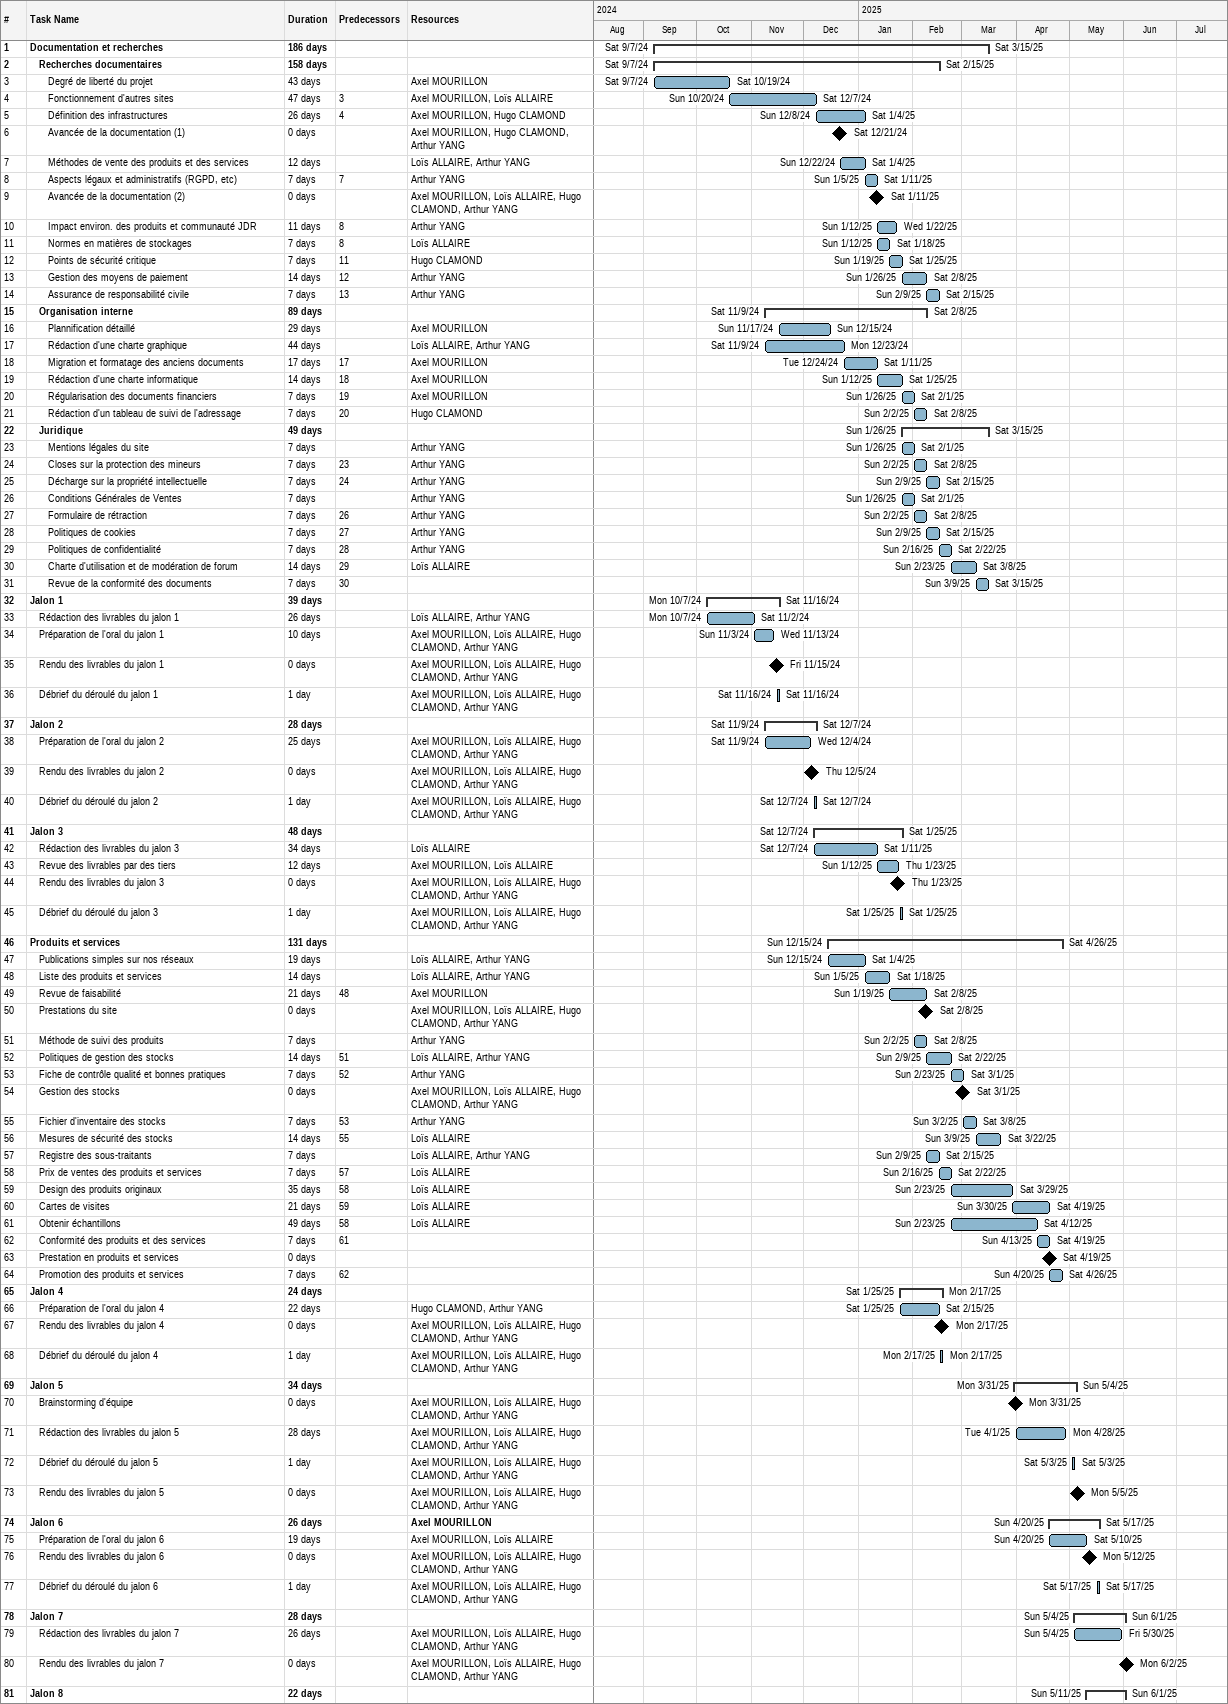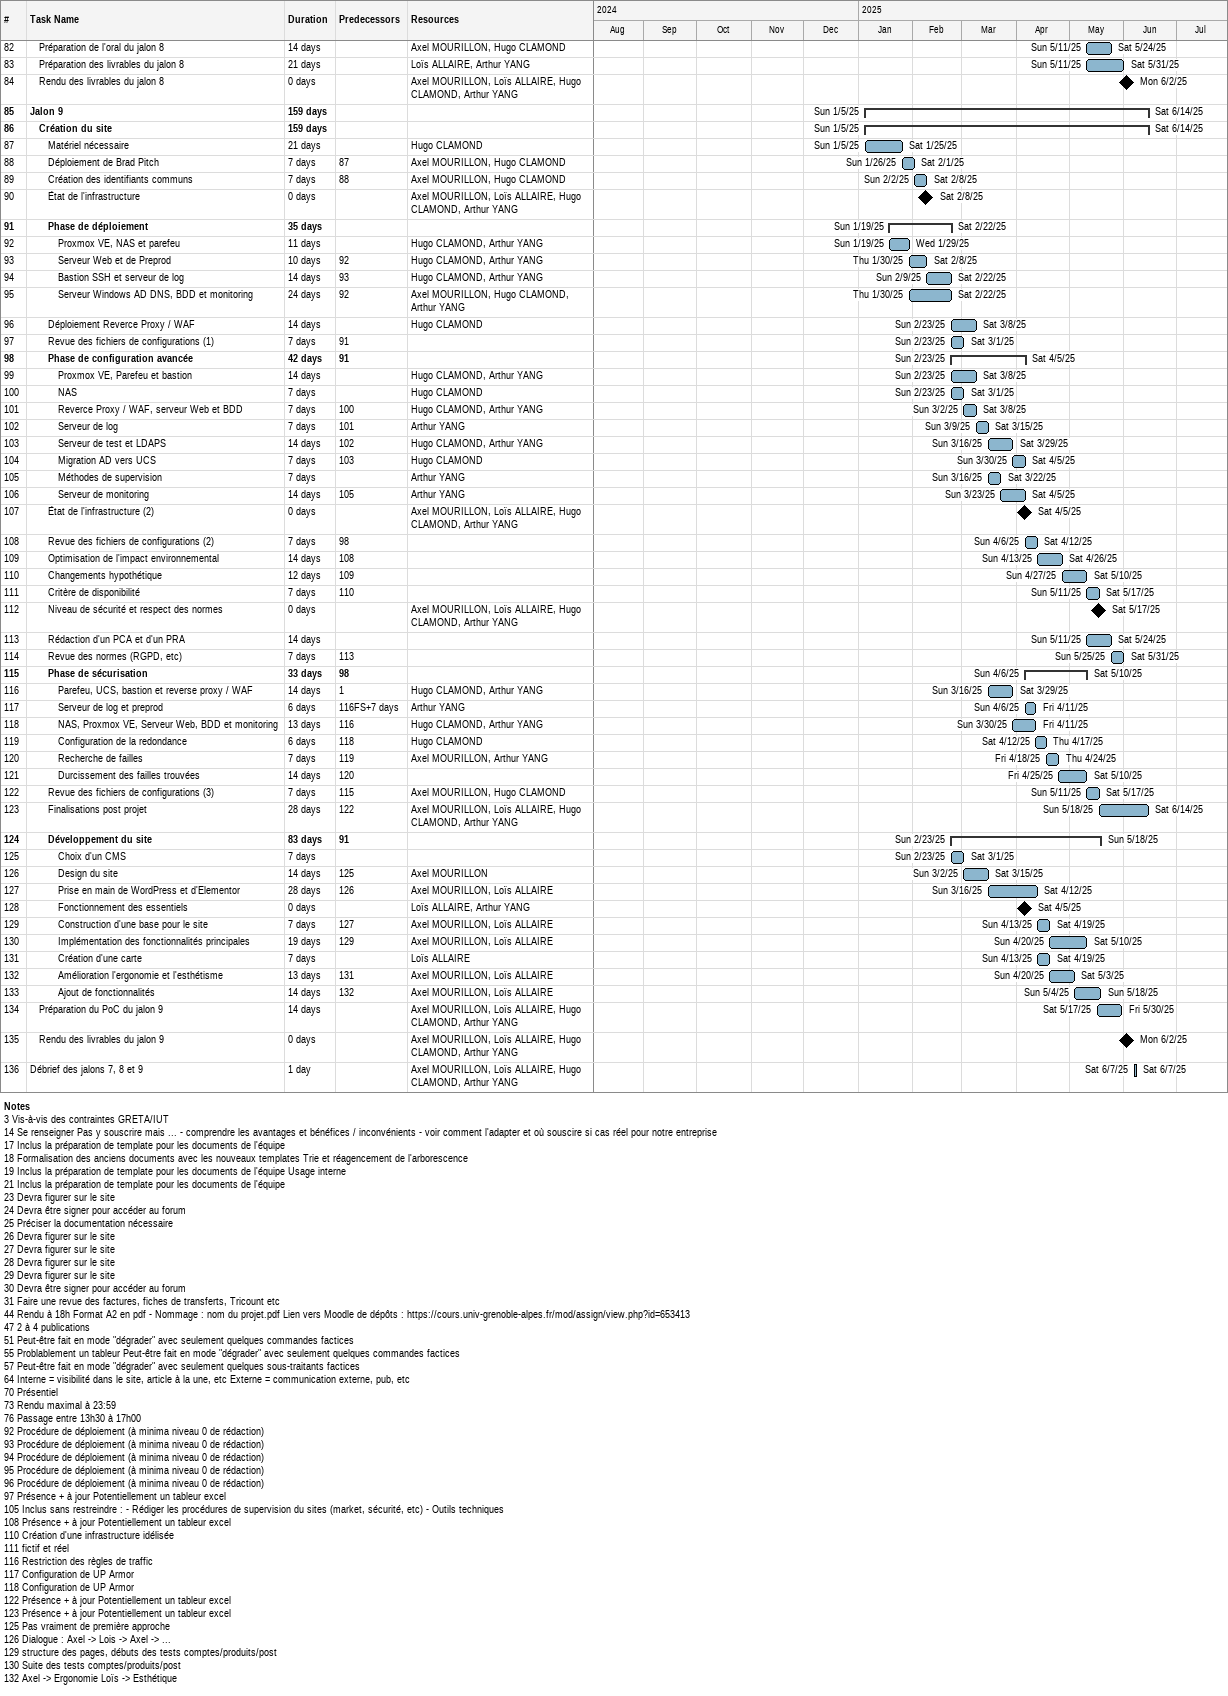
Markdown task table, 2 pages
| ID | Level | Task | Duration | Start | Finish | Predecessors | Resources |
|---|---|---|---|---|---|---|---|
| 1 | 1 | **Documentation et recherches** | 186d | 2024-09-07 | 2025-03-15 |  |  |
| 2 | 2 | **Recherches documentaires** | 158d | 2024-09-07 | 2025-02-15 |  |  |
| 3 | 3 | Degré de liberté du projet | 43d | 2024-09-07 | 2024-10-19 |  | Axel MOURILLON |
| 4 | 3 | Fonctionnement d'autres sites | 47d | 2024-10-20 | 2024-12-07 | 3 | Axel MOURILLON, Loïs ALLAIRE |
| 5 | 3 | Définition des infrastructures | 26d | 2024-12-08 | 2025-01-04 | 4 | Axel MOURILLON, Hugo CLAMOND |
| 6 | 3 | Avancée de la documentation (1) | 0d | 2024-12-21 | 2024-12-21 |  | Axel MOURILLON, Hugo CLAMOND, Arthur YANG |
| 7 | 3 | Méthodes de vente des produits et des services | 12d | 2024-12-22 | 2025-01-04 |  | Loïs ALLAIRE, Arthur YANG |
| 8 | 3 | Aspects légaux et administratifs (RGPD, etc) | 7d | 2025-01-05 | 2025-01-11 | 7 | Arthur YANG |
| 9 | 3 | Avancée de la documentation (2) | 0d | 2025-01-11 | 2025-01-11 |  | Axel MOURILLON, Loïs ALLAIRE, Hugo CLAMOND, Arthur YANG |
| 10 | 3 | Impact environ. des produits et communauté JDR | 11d | 2025-01-12 | 2025-01-22 | 8 | Arthur YANG |
| 11 | 3 | Normes en matières de stockages | 7d | 2025-01-12 | 2025-01-18 | 8 | Loïs ALLAIRE |
| 12 | 3 | Points de sécurité critique | 7d | 2025-01-19 | 2025-01-25 | 11 | Hugo CLAMOND |
| 13 | 3 | Gestion des moyens de paiement | 14d | 2025-01-26 | 2025-02-08 | 12 | Arthur YANG |
| 14 | 3 | Assurance de responsabilité civile | 7d | 2025-02-09 | 2025-02-15 | 13 | Arthur YANG |
| 15 | 2 | **Organisation interne** | 89d | 2024-11-09 | 2025-02-08 |  |  |
| 16 | 3 | Plannification détaillé | 29d | 2024-11-17 | 2024-12-15 |  | Axel MOURILLON |
| 17 | 3 | Rédaction d'une charte graphique | 44d | 2024-11-09 | 2024-12-23 |  | Loïs ALLAIRE, Arthur YANG |
| 18 | 3 | Migration et formatage des anciens documents | 17d | 2024-12-24 | 2025-01-11 | 17 | Axel MOURILLON |
| 19 | 3 | Rédaction d'une charte informatique | 14d | 2025-01-12 | 2025-01-25 | 18 | Axel MOURILLON |
| 20 | 3 | Régularisation des documents financiers | 7d | 2025-01-26 | 2025-02-01 | 19 | Axel MOURILLON |
| 21 | 3 | Rédaction d'un tableau de suivi de l'adressage | 7d | 2025-02-02 | 2025-02-08 | 20 | Hugo CLAMOND |
| 22 | 2 | **Juridique** | 49d | 2025-01-26 | 2025-03-15 |  |  |
| 23 | 3 | Mentions légales du site | 7d | 2025-01-26 | 2025-02-01 |  | Arthur YANG |
| 24 | 3 | Closes sur la protection des mineurs | 7d | 2025-02-02 | 2025-02-08 | 23 | Arthur YANG |
| 25 | 3 | Décharge sur la propriété intellectuelle | 7d | 2025-02-09 | 2025-02-15 | 24 | Arthur YANG |
| 26 | 3 | Conditions Générales de Ventes | 7d | 2025-01-26 | 2025-02-01 |  | Arthur YANG |
| 27 | 3 | Formulaire de rétraction | 7d | 2025-02-02 | 2025-02-08 | 26 | Arthur YANG |
| 28 | 3 | Politiques de cookies | 7d | 2025-02-09 | 2025-02-15 | 27 | Arthur YANG |
| 29 | 3 | Politiques de confidentialité | 7d | 2025-02-16 | 2025-02-22 | 28 | Arthur YANG |
| 30 | 3 | Charte d'utilisation et de modération de forum | 14d | 2025-02-23 | 2025-03-08 | 29 | Loïs ALLAIRE |
| 31 | 3 | Revue de la conformité des documents | 7d | 2025-03-09 | 2025-03-15 | 30 |  |
| 32 | 1 | **Jalon 1** | 39d | 2024-10-07 | 2024-11-16 |  |  |
| 33 | 2 | Rédaction des livrables du jalon 1 | 26d | 2024-10-07 | 2024-11-02 |  | Loïs ALLAIRE, Arthur YANG |
| 34 | 2 | Préparation de l'oral du jalon 1 | 10d | 2024-11-03 | 2024-11-13 |  | Axel MOURILLON, Loïs ALLAIRE, Hugo CLAMOND, Arthur YANG |
| 35 | 2 | Rendu des livrables du jalon 1 | 0d | 2024-11-15 | 2024-11-15 |  | Axel MOURILLON, Loïs ALLAIRE, Hugo CLAMOND, Arthur YANG |
| 36 | 2 | Débrief du déroulé du jalon 1 | 1d | 2024-11-16 | 2024-11-16 |  | Axel MOURILLON, Loïs ALLAIRE, Hugo CLAMOND, Arthur YANG |
| 37 | 1 | **Jalon 2** | 28d | 2024-11-09 | 2024-12-07 |  |  |
| 38 | 2 | Préparation de l'oral du jalon 2 | 25d | 2024-11-09 | 2024-12-04 |  | Axel MOURILLON, Loïs ALLAIRE, Hugo CLAMOND, Arthur YANG |
| 39 | 2 | Rendu des livrables du jalon 2 | 0d | 2024-12-05 | 2024-12-05 |  | Axel MOURILLON, Loïs ALLAIRE, Hugo CLAMOND, Arthur YANG |
| 40 | 2 | Débrief du déroulé du jalon 2 | 1d | 2024-12-07 | 2024-12-07 |  | Axel MOURILLON, Loïs ALLAIRE, Hugo CLAMOND, Arthur YANG |
| 41 | 1 | **Jalon 3** | 48d | 2024-12-07 | 2025-01-25 |  |  |
| 42 | 2 | Rédaction des livrables du jalon 3 | 34d | 2024-12-07 | 2025-01-11 |  | Loïs ALLAIRE |
| 43 | 2 | Revue des livrables par des tiers | 12d | 2025-01-12 | 2025-01-23 |  | Axel MOURILLON, Loïs ALLAIRE |
| 44 | 2 | Rendu des livrables du jalon 3 | 0d | 2025-01-23 | 2025-01-23 |  | Axel MOURILLON, Loïs ALLAIRE, Hugo CLAMOND, Arthur YANG |
| 45 | 2 | Débrief du déroulé du jalon 3 | 1d | 2025-01-25 | 2025-01-25 |  | Axel MOURILLON, Loïs ALLAIRE, Hugo CLAMOND, Arthur YANG |
| 46 | 1 | **Produits et services** | 131d | 2024-12-15 | 2025-04-26 |  |  |
| 47 | 2 | Publications simples sur nos réseaux | 19d | 2024-12-15 | 2025-01-04 |  | Loïs ALLAIRE, Arthur YANG |
| 48 | 2 | Liste des produits et services | 14d | 2025-01-05 | 2025-01-18 |  | Loïs ALLAIRE, Arthur YANG |
| 49 | 2 | Revue de faisabilité | 21d | 2025-01-19 | 2025-02-08 | 48 | Axel MOURILLON |
| 50 | 2 | Prestations du site | 0d | 2025-02-08 | 2025-02-08 |  | Axel MOURILLON, Loïs ALLAIRE, Hugo CLAMOND, Arthur YANG |
| 51 | 2 | Méthode de suivi des produits | 7d | 2025-02-02 | 2025-02-08 |  | Arthur YANG |
| 52 | 2 | Politiques de gestion des stocks | 14d | 2025-02-09 | 2025-02-22 | 51 | Loïs ALLAIRE, Arthur YANG |
| 53 | 2 | Fiche de contrôle qualité et bonnes pratiques | 7d | 2025-02-23 | 2025-03-01 | 52 | Arthur YANG |
| 54 | 2 | Gestion des stocks | 0d | 2025-03-01 | 2025-03-01 |  | Axel MOURILLON, Loïs ALLAIRE, Hugo CLAMOND, Arthur YANG |
| 55 | 2 | Fichier d'inventaire des stocks | 7d | 2025-03-02 | 2025-03-08 | 53 | Arthur YANG |
| 56 | 2 | Mesures de sécurité des stocks | 14d | 2025-03-09 | 2025-03-22 | 55 | Loïs ALLAIRE |
| 57 | 2 | Registre des sous-traitants | 7d | 2025-02-09 | 2025-02-15 |  | Loïs ALLAIRE, Arthur YANG |
| 58 | 2 | Prix de ventes des produits et services | 7d | 2025-02-16 | 2025-02-22 | 57 | Loïs ALLAIRE |
| 59 | 2 | Design des produits originaux | 35d | 2025-02-23 | 2025-03-29 | 58 | Loïs ALLAIRE |
| 60 | 2 | Cartes de visites | 21d | 2025-03-30 | 2025-04-19 | 59 | Loïs ALLAIRE |
| 61 | 2 | Obtenir échantillons | 49d | 2025-02-23 | 2025-04-12 | 58 | Loïs ALLAIRE |
| 62 | 2 | Conformité des produits et des services | 7d | 2025-04-13 | 2025-04-19 | 61 |  |
| 63 | 2 | Prestation en produits et services | 0d | 2025-04-19 | 2025-04-19 |  |  |
| 64 | 2 | Promotion des produits et services | 7d | 2025-04-20 | 2025-04-26 | 62 |  |
| 65 | 1 | **Jalon 4** | 24d | 2025-01-25 | 2025-02-17 |  |  |
| 66 | 2 | Préparation de l'oral du jalon 4 | 22d | 2025-01-25 | 2025-02-15 |  | Hugo CLAMOND, Arthur YANG |
| 67 | 2 | Rendu des livrables du jalon 4 | 0d | 2025-02-17 | 2025-02-17 |  | Axel MOURILLON, Loïs ALLAIRE, Hugo CLAMOND, Arthur YANG |
| 68 | 2 | Débrief du déroulé du jalon 4 | 1d | 2025-02-17 | 2025-02-17 |  | Axel MOURILLON, Loïs ALLAIRE, Hugo CLAMOND, Arthur YANG |
| 69 | 1 | **Jalon 5** | 34d | 2025-03-31 | 2025-05-04 |  |  |
| 70 | 2 | Brainstorming d'équipe | 0d | 2025-03-31 | 2025-03-31 |  | Axel MOURILLON, Loïs ALLAIRE, Hugo CLAMOND, Arthur YANG |
| 71 | 2 | Rédaction des livrables du jalon 5 | 28d | 2025-04-01 | 2025-04-28 |  | Axel MOURILLON, Loïs ALLAIRE, Hugo CLAMOND, Arthur YANG |
| 72 | 2 | Débrief du déroulé du jalon 5 | 1d | 2025-05-03 | 2025-05-03 |  | Axel MOURILLON, Loïs ALLAIRE, Hugo CLAMOND, Arthur YANG |
| 73 | 2 | Rendu des livrables du jalon 5 | 0d | 2025-05-05 | 2025-05-05 |  | Axel MOURILLON, Loïs ALLAIRE, Hugo CLAMOND, Arthur YANG |
| 74 | 1 | **Jalon 6** | 26d | 2025-04-20 | 2025-05-17 |  | Axel MOURILLON |
| 75 | 2 | Préparation de l'oral du jalon 6 | 19d | 2025-04-20 | 2025-05-10 |  | Axel MOURILLON, Loïs ALLAIRE |
| 76 | 2 | Rendu des livrables du jalon 6 | 0d | 2025-05-12 | 2025-05-12 |  | Axel MOURILLON, Loïs ALLAIRE, Hugo CLAMOND, Arthur YANG |
| 77 | 2 | Débrief du déroulé du jalon 6 | 1d | 2025-05-17 | 2025-05-17 |  | Axel MOURILLON, Loïs ALLAIRE, Hugo CLAMOND, Arthur YANG |
| 78 | 1 | **Jalon 7** | 28d | 2025-05-04 | 2025-06-01 |  |  |
| 79 | 2 | Rédaction des livrables du jalon 7 | 26d | 2025-05-04 | 2025-05-30 |  | Axel MOURILLON, Loïs ALLAIRE, Hugo CLAMOND, Arthur YANG |
| 80 | 2 | Rendu des livrables du jalon 7 | 0d | 2025-06-02 | 2025-06-02 |  | Axel MOURILLON, Loïs ALLAIRE, Hugo CLAMOND, Arthur YANG |
| 81 | 1 | **Jalon 8** | 22d | 2025-05-11 | 2025-06-01 |  |  |
| 82 | 2 | Préparation de l'oral du jalon 8 | 14d | 2025-05-11 | 2025-05-24 |  | Axel MOURILLON, Hugo CLAMOND |
| 83 | 2 | Préparation des livrables du jalon 8 | 21d | 2025-05-11 | 2025-05-31 |  | Loïs ALLAIRE, Arthur YANG |
| 84 | 2 | Rendu des livrables du jalon 8 | 0d | 2025-06-02 | 2025-06-02 |  | Axel MOURILLON, Loïs ALLAIRE, Hugo CLAMOND, Arthur YANG |
| 85 | 1 | **Jalon 9** | 159d | 2025-01-05 | 2025-06-14 |  |  |
| 86 | 2 | **Création du site** | 159d | 2025-01-05 | 2025-06-14 |  |  |
| 87 | 3 | Matériel nécessaire | 21d | 2025-01-05 | 2025-01-25 |  | Hugo CLAMOND |
| 88 | 3 | Déploiement de Brad Pitch | 7d | 2025-01-26 | 2025-02-01 | 87 | Axel MOURILLON, Hugo CLAMOND |
| 89 | 3 | Création des identifiants communs | 7d | 2025-02-02 | 2025-02-08 | 88 | Axel MOURILLON, Hugo CLAMOND |
| 90 | 3 | État de l'infrastructure | 0d | 2025-02-08 | 2025-02-08 |  | Axel MOURILLON, Loïs ALLAIRE, Hugo CLAMOND, Arthur YANG |
| 91 | 3 | **Phase de déploiement** | 35d | 2025-01-19 | 2025-02-22 |  |  |
| 92 | 4 | Proxmox VE, NAS et parefeu | 11d | 2025-01-19 | 2025-01-29 |  | Hugo CLAMOND, Arthur YANG |
| 93 | 4 | Serveur Web et de Preprod | 10d | 2025-01-30 | 2025-02-08 | 92 | Hugo CLAMOND, Arthur YANG |
| 94 | 4 | Bastion SSH et serveur de log | 14d | 2025-02-09 | 2025-02-22 | 93 | Hugo CLAMOND, Arthur YANG |
| 95 | 4 | Serveur Windows AD DNS, BDD et monitoring | 24d | 2025-01-30 | 2025-02-22 | 92 | Axel MOURILLON, Hugo CLAMOND, Arthur YANG |
| 96 | 3 | Déploiement Reverce Proxy / WAF | 14d | 2025-02-23 | 2025-03-08 |  | Hugo CLAMOND |
| 97 | 3 | Revue des fichiers de configurations (1) | 7d | 2025-02-23 | 2025-03-01 | 91 |  |
| 98 | 3 | **Phase de configuration avancée** | 42d | 2025-02-23 | 2025-04-05 | 91 |  |
| 99 | 4 | Proxmox VE, Parefeu et bastion | 14d | 2025-02-23 | 2025-03-08 |  | Hugo CLAMOND, Arthur YANG |
| 100 | 4 | NAS | 7d | 2025-02-23 | 2025-03-01 |  | Hugo CLAMOND |
| 101 | 4 | Reverce Proxy / WAF, serveur Web et BDD | 7d | 2025-03-02 | 2025-03-08 | 100 | Hugo CLAMOND, Arthur YANG |
| 102 | 4 | Serveur de log | 7d | 2025-03-09 | 2025-03-15 | 101 | Arthur YANG |
| 103 | 4 | Serveur de test et LDAPS | 14d | 2025-03-16 | 2025-03-29 | 102 | Hugo CLAMOND, Arthur YANG |
| 104 | 4 | Migration AD vers UCS | 7d | 2025-03-30 | 2025-04-05 | 103 | Hugo CLAMOND |
| 105 | 4 | Méthodes de supervision | 7d | 2025-03-16 | 2025-03-22 |  | Arthur YANG |
| 106 | 4 | Serveur de monitoring | 14d | 2025-03-23 | 2025-04-05 | 105 | Arthur YANG |
| 107 | 3 | État de l'infrastructure (2) | 0d | 2025-04-05 | 2025-04-05 |  | Axel MOURILLON, Loïs ALLAIRE, Hugo CLAMOND, Arthur YANG |
| 108 | 3 | Revue des fichiers de configurations (2) | 7d | 2025-04-06 | 2025-04-12 | 98 |  |
| 109 | 3 | Optimisation de l'impact environnemental | 14d | 2025-04-13 | 2025-04-26 | 108 |  |
| 110 | 3 | Changements hypothétique | 12d | 2025-04-27 | 2025-05-10 | 109 |  |
| 111 | 3 | Critère de disponibilité | 7d | 2025-05-11 | 2025-05-17 | 110 |  |
| 112 | 3 | Niveau de sécurité et respect des normes | 0d | 2025-05-17 | 2025-05-17 |  | Axel MOURILLON, Loïs ALLAIRE, Hugo CLAMOND, Arthur YANG |
| 113 | 3 | Rédaction d'un PCA et d'un PRA | 14d | 2025-05-11 | 2025-05-24 |  |  |
| 114 | 3 | Revue des normes (RGPD, etc) | 7d | 2025-05-25 | 2025-05-31 | 113 |  |
| 115 | 3 | **Phase de sécurisation** | 33d | 2025-04-06 | 2025-05-10 | 98 |  |
| 116 | 4 | Parefeu, UCS, bastion et reverse proxy / WAF | 14d | 2025-03-16 | 2025-03-29 | 1 | Hugo CLAMOND, Arthur YANG |
| 117 | 4 | Serveur de log et preprod | 6d | 2025-04-06 | 2025-04-11 | 116FS+7d | Arthur YANG |
| 118 | 4 | NAS, Proxmox VE, Serveur Web, BDD et monitoring | 13d | 2025-03-30 | 2025-04-11 | 116 | Hugo CLAMOND, Arthur YANG |
| 119 | 4 | Configuration de la redondance | 6d | 2025-04-12 | 2025-04-17 | 118 | Hugo CLAMOND |
| 120 | 4 | Recherche de failles | 7d | 2025-04-18 | 2025-04-24 | 119 | Axel MOURILLON, Arthur YANG |
| 121 | 4 | Durcissement des failles trouvées | 14d | 2025-04-25 | 2025-05-10 | 120 |  |
| 122 | 3 | Revue des fichiers de configurations (3) | 7d | 2025-05-11 | 2025-05-17 | 115 | Axel MOURILLON, Hugo CLAMOND |
| 123 | 3 | Finalisations post projet | 28d | 2025-05-18 | 2025-06-14 | 122 | Axel MOURILLON, Loïs ALLAIRE, Hugo CLAMOND, Arthur YANG |
| 124 | 3 | **Développement du site** | 83d | 2025-02-23 | 2025-05-18 | 91 |  |
| 125 | 4 | Choix d'un CMS | 7d | 2025-02-23 | 2025-03-01 |  |  |
| 126 | 4 | Design du site | 14d | 2025-03-02 | 2025-03-15 | 125 | Axel MOURILLON |
| 127 | 4 | Prise en main de WordPress et d'Elementor | 28d | 2025-03-16 | 2025-04-12 | 126 | Axel MOURILLON, Loïs ALLAIRE |
| 128 | 4 | Fonctionnement des essentiels | 0d | 2025-04-05 | 2025-04-05 |  | Loïs ALLAIRE, Arthur YANG |
| 129 | 4 | Construction d'une base pour le site | 7d | 2025-04-13 | 2025-04-19 | 127 | Axel MOURILLON, Loïs ALLAIRE |
| 130 | 4 | Implémentation des fonctionnalités principales | 19d | 2025-04-20 | 2025-05-10 | 129 | Axel MOURILLON, Loïs ALLAIRE |
| 131 | 4 | Création d'une carte | 7d | 2025-04-13 | 2025-04-19 |  | Loïs ALLAIRE |
| 132 | 4 | Amélioration l'ergonomie et l'esthétisme | 13d | 2025-04-20 | 2025-05-03 | 131 | Axel MOURILLON, Loïs ALLAIRE |
| 133 | 4 | Ajout de fonctionnalités | 14d | 2025-05-04 | 2025-05-18 | 132 | Axel MOURILLON, Loïs ALLAIRE |
| 134 | 2 | Préparation du PoC du jalon 9 | 14d | 2025-05-17 | 2025-05-30 |  | Axel MOURILLON, Loïs ALLAIRE, Hugo CLAMOND, Arthur YANG |
| 135 | 2 | Rendu des livrables du jalon 9 | 0d | 2025-06-02 | 2025-06-02 |  | Axel MOURILLON, Loïs ALLAIRE, Hugo CLAMOND, Arthur YANG |
| 136 | 1 | Débrief des jalons 7, 8 et 9 | 1d | 2025-06-07 | 2025-06-07 |  | Axel MOURILLON, Loïs ALLAIRE, Hugo CLAMOND, Arthur YANG |

Notes
- 3: Vis-à-vis des contraintes GRETA/IUT
- 14: Se renseigner Pas y souscrire mais ... - comprendre les avantages et bénéfices / inconvénients - voir comment l'adapter et où souscire si cas réel pour notre entreprise
- 17: Inclus la préparation de template pour les documents de l'équipe
- 18: Formalisation des anciens documents avec les nouveaux templates Trie et réagencement de l'arborescence
- 19: Inclus la préparation de template pour les documents de l'équipe Usage interne
- 21: Inclus la préparation de template pour les documents de l'équipe
- 23: Devra figurer sur le site
- 24: Devra être signer pour accéder au forum
- 25: Préciser la documentation nécessaire
- 26: Devra figurer sur le site
- 27: Devra figurer sur le site
- 28: Devra figurer sur le site
- 29: Devra figurer sur le site
- 30: Devra être signer pour accéder au forum
- 31: Faire une revue des factures, fiches de transferts, Tricount etc
- 44: Rendu à 18h Format A2 en pdf - Nommage : nom du projet.pdf Lien vers Moodle de dépôts : https://cours.univ-grenoble-alpes.fr/mod/assign/view.php?id=653413
- 47: 2 à 4 publications
- 51: Peut-être fait en mode "dégrader" avec seulement quelques commandes factices
- 55: Problablement un tableur Peut-être fait en mode "dégrader" avec seulement quelques commandes factices
- 57: Peut-être fait en mode "dégrader" avec seulement quelques sous-traitants factices
- 64: Interne = visibilité dans le site, article à la une, etc Externe = communication externe, pub, etc
- 70: Présentiel
- 73: Rendu maximal à 23:59
- 76: Passage entre 13h30 à 17h00
- 92: Procédure de déploiement (à minima niveau 0 de rédaction)
- 93: Procédure de déploiement (à minima niveau 0 de rédaction)
- 94: Procédure de déploiement (à minima niveau 0 de rédaction)
- 95: Procédure de déploiement (à minima niveau 0 de rédaction)
- 96: Procédure de déploiement (à minima niveau 0 de rédaction)
- 97: Présence + à jour Potentiellement un tableur excel
- 105: Inclus sans restreindre : - Rédiger les procédures de supervision du sites (market, sécurité, etc) - Outils techniques
- 108: Présence + à jour Potentiellement un tableur excel
- 110: Création d'une infrastructure idélisée
- 111: fictif et réel
- 116: Restriction des règles de traffic
- 117: Configuration de UP Armor
- 118: Configuration de UP Armor
- 122: Présence + à jour Potentiellement un tableur excel
- 123: Présence + à jour Potentiellement un tableur excel
- 125: Pas vraiment de première approche
- 126: Dialogue : Axel -> Lois -> Axel -> ...
- 129: structure des pages, débuts des tests comptes/produits/post
- 130: Suite des tests comptes/produits/post
- 132: Axel -> Ergonomie Loïs -> Esthétique
